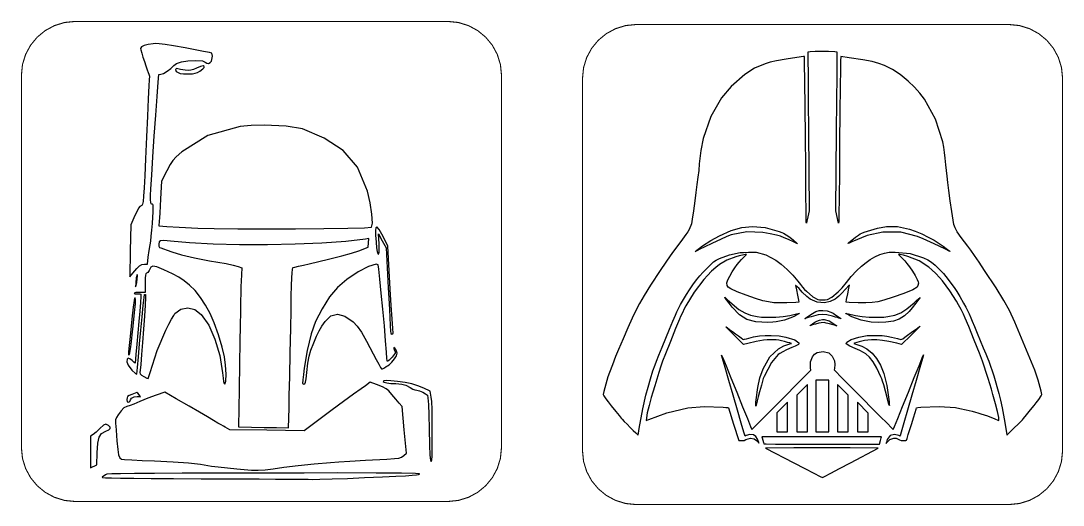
# Model space of a CAD drawing. Extents: x 0 to 7.6, y 0 to 10.9.
# Drawn here: x 0 to 7.59, y 7.33 to 10.85 of the extents above; entities that cross this region are included whole.
import ezdxf

# ---------------------------------------------------------------- set-up
doc = ezdxf.new("R2010")
doc.units = 0
doc.layers.get('0').update_dxf_attribs({"linetype": 'CONTINUOUS'})

msp = doc.modelspace()

# ---------------------------------------------------------------- linework, layer by layer
at = {"color": 1, "const_width": 0.007935}
for points in [[(0.397678, 10.8508), (3.10628, 10.8508), (3.18576, 10.8428), (3.25976, 10.8199), (3.32667, 10.7837), (3.38488, 10.7357), (3.43289, 10.6775), (3.46907, 10.6106), (3.49197, 10.5366), (3.49994, 10.457), (3.49994, 7.74843), (3.49197, 7.66894), (3.46907, 7.59494), (3.43289, 7.52806), (3.38488, 7.46983), (3.32667, 7.42182), (3.25976, 7.38564), (3.18576, 7.36274), (3.10628, 7.35476), (0.397678, 7.35476), (0.318088, 7.36274), (0.24414, 7.38564), (0.177246, 7.42182), (0.119032, 7.46983), (0.071018, 7.52806), (0.034777, 7.59494), (0.011881, 7.66894), (0.00396, 7.74843), (0.00396, 10.457), (0.011881, 10.5366), (0.034777, 10.6106), (0.071018, 10.6775), (0.119032, 10.7357), (0.177246, 10.7837), (0.24414, 10.8199), (0.318088, 10.8428), (0.397678, 10.8508)], [(4.48318, 10.8283), (7.19179, 10.8283), (7.27126, 10.8204), (7.34526, 10.7975), (7.41217, 10.7613), (7.47038, 10.7133), (7.51839, 10.6551), (7.55458, 10.5882), (7.57747, 10.5142), (7.58544, 10.4346), (7.58544, 7.72601), (7.57747, 7.64649), (7.55458, 7.57249), (7.51839, 7.50558), (7.47038, 7.44738), (7.41217, 7.39936), (7.34526, 7.36317), (7.27126, 7.34028), (7.19179, 7.33231), (4.48318, 7.33231), (4.4036, 7.34028), (4.32964, 7.36317), (4.26275, 7.39936), (4.20454, 7.44738), (4.15653, 7.50558), (4.12028, 7.57249), (4.09739, 7.64649), (4.08946, 7.72601), (4.08946, 10.4346), (4.09739, 10.5142), (4.12028, 10.5882), (4.15653, 10.6551), (4.20454, 10.7133), (4.26275, 10.7613), (4.32964, 10.7975), (4.4036, 10.8204), (4.48318, 10.8283)]]:
    msp.add_lwpolyline(points, close=True, dxfattribs=at)
at = {"color": 0}
for points in [[(0.977647, 10.6892), (0.963758, 10.6886), (0.927681, 10.6836), (0.898546, 10.6755), (0.879015, 10.6654), (0.871907, 10.6543), (0.874186, 10.6426), (0.880262, 10.6205), (0.889051, 10.5915), (0.899306, 10.5593), (0.909993, 10.5273), (0.919868, 10.499), (0.927789, 10.478), (0.932725, 10.4677), (0.936089, 10.4518), (0.935275, 10.4247), (0.932454, 10.3811), (0.927681, 10.2881), (0.921604, 10.1596), (0.914876, 10.0091), (0.907824, 9.84901), (0.902181, 9.72737), (0.897624, 9.63883), (0.893608, 9.57818), (0.889757, 9.54004), (0.885688, 9.5191), (0.880914, 9.5101), (0.875108, 9.5076), (0.867242, 9.50319), (0.857856, 9.4911), (0.846029, 9.46989), (0.830946, 9.43815), (0.800185, 9.37056), (0.796875, 9.18033), (0.793511, 8.99007), (0.816189, 9.01822), (0.843642, 9.05083), (0.86415, 9.07047), (0.881401, 9.08014), (0.899251, 9.08268), (0.923286, 9.08274), (0.927897, 9.134), (0.933811, 9.18192), (0.941624, 9.22499), (0.945692, 9.24935), (0.950032, 9.28635), (0.95421, 9.33094), (0.957628, 9.37804), (0.960503, 9.42546), (0.962511, 9.46089), (0.96365, 9.48606), (0.963813, 9.50276), (0.963053, 9.51269), (0.961262, 9.51764), (0.958442, 9.51926), (0.95459, 9.51942), (0.949599, 9.52208), (0.94656, 9.53185), (0.945096, 9.55154), (0.944769, 9.58399), (0.946994, 9.63178), (0.952962, 9.73074), (0.961535, 9.86421), (0.971625, 10.0155), (0.981988, 10.1678), (0.991644, 10.3045), (0.999349, 10.4088), (1.00407, 10.464), (1.01915, 10.4657), (1.03798, 10.4721), (1.06483, 10.488), (1.09239, 10.5085), (1.11339, 10.5288), (1.13455, 10.5439), (1.16911, 10.5552), (1.21479, 10.5624), (1.26953, 10.5649), (1.32156, 10.5628), (1.34169, 10.555), (1.35357, 10.5466), (1.36719, 10.5452), (1.37967, 10.5505), (1.38818, 10.5621), (1.39442, 10.5972), (1.38943, 10.6203), (1.3725, 10.6243), (1.3304, 10.6327), (1.26937, 10.6443), (1.19586, 10.6579), (1.11073, 10.6731), (1.04997, 10.6828), (1.0076, 10.6879), (0.977647, 10.6892)], [(5.87989, 10.6314), (5.83219, 10.6315), (5.78456, 10.6306), (5.74735, 10.6289), (5.7309, 10.6264), (5.7309, 10.5805), (5.73167, 10.4562), (5.73307, 10.2726), (5.73492, 10.0484), (5.73986, 9.47151), (5.73025, 9.42692), (5.72319, 9.39518), (5.71972, 9.3814), (5.71903, 9.38661), (5.71875, 9.40039), (5.71821, 9.46029), (5.71679, 9.59967), (5.71479, 9.79167), (5.71246, 10.0093), (5.71013, 10.2255), (5.70806, 10.4134), (5.70654, 10.5459), (5.70594, 10.5961), (5.69868, 10.5953), (5.68169, 10.5927), (5.5726, 10.5756), (5.50228, 10.5634), (5.456, 10.5532), (5.41906, 10.5422), (5.34082, 10.5092), (5.27181, 10.4635), (5.17279, 10.3768), (5.10178, 10.295), (5.02365, 10.1576), (4.9681, 9.99892), (4.95047, 9.91146), (4.94011, 9.81272), (4.93582, 9.76617), (4.93007, 9.71696), (4.9229, 9.66331), (4.91542, 9.60574), (4.90701, 9.54394), (4.89681, 9.47239), (4.88764, 9.41038), (4.88226, 9.37696), (4.86643, 9.33464), (4.85721, 9.31922), (4.8431, 9.29878), (4.81808, 9.26497), (4.77615, 9.20947), (4.75304, 9.17839), (4.72775, 9.14268), (4.69661, 9.09711), (4.65603, 9.0364), (4.58561, 8.92985), (4.53771, 8.85449), (4.50379, 8.79639), (4.47537, 8.74175), (4.45107, 8.69032), (4.41943, 8.61979), (4.38476, 8.5401), (4.35146, 8.46083), (4.33106, 8.41043), (4.30729, 8.34999), (4.28629, 8.29525), (4.27408, 8.26183), (4.25874, 8.21044), (4.24496, 8.15631), (4.23996, 8.13433), (4.24576, 8.12463), (4.2596, 8.10265), (4.27588, 8.07981), (4.29872, 8.05067), (4.33219, 8.00982), (4.35563, 7.98133), (4.37082, 7.96272), (4.3789, 7.95372), (4.3941, 7.93778), (4.41422, 7.9171), (4.43712, 7.89399), (4.45925, 7.8719), (4.47749, 7.85406), (4.4899, 7.84229), (4.49457, 7.83832), (4.49718, 7.85286), (4.50293, 7.88547), (4.52924, 8.03), (4.55106, 8.12879), (4.56668, 8.18761), (4.58442, 8.24875), (4.60215, 8.30539), (4.61774, 8.35047), (4.62765, 8.37582), (4.64589, 8.42096), (4.66965, 8.47928), (4.69629, 8.54417), (4.72293, 8.60894), (4.74696, 8.66699), (4.76563, 8.71158), (4.77615, 8.73611), (4.78646, 8.75646), (4.80404, 8.78851), (4.82519, 8.82579), (4.84636, 8.86187), (4.86783, 8.89583), (4.89328, 8.93283), (4.91932, 8.96832), (4.94276, 8.99756), (4.96474, 9.0216), (4.99653, 9.05425), (5.02393, 9.08122), (5.04438, 9.0989), (5.06358, 9.11154), (5.08703, 9.12349), (5.15886, 9.1511), (5.23676, 9.16699), (5.26303, 9.16922), (5.29719, 9.17046), (5.3304, 9.17057), (5.35368, 9.16938), (5.42481, 9.15099), (5.49631, 9.11317), (5.53629, 9.08306), (5.57921, 9.04482), (5.62076, 9.00239), (5.65685, 8.95985), (5.67686, 8.93425), (5.69249, 8.9151), (5.706, 8.89979), (5.71951, 8.88579), (5.76557, 8.84526), (5.80208, 8.82568), (5.81608, 8.82378), (5.83669, 8.82314), (5.85758, 8.82374), (5.87239, 8.82557), (5.90576, 8.84244), (5.95031, 8.88108), (5.97965, 8.91183), (6.01085, 8.95057), (6.04633, 8.99376), (6.08583, 9.03494), (6.12213, 9.06907), (6.15424, 9.09576), (6.18517, 9.11724), (6.21783, 9.13585), (6.25342, 9.1524), (6.28754, 9.16297), (6.32206, 9.16938), (6.3654, 9.17085), (6.47532, 9.16086), (6.57308, 9.13038), (6.60525, 9.1149), (6.63146, 9.09808), (6.65821, 9.07503), (6.69222, 9.04064), (6.71707, 9.01417), (6.73606, 8.99274), (6.75315, 8.97136), (6.77263, 8.94526), (6.79596, 8.9126), (6.81538, 8.88336), (6.83632, 8.84879), (6.86442, 8.80003), (6.88129, 8.76986), (6.89388, 8.74576), (6.90511, 8.72157), (6.91808, 8.69114), (6.92811, 8.66689), (6.94412, 8.62799), (6.96397, 8.57964), (6.98563, 8.52692), (7.00694, 8.47504), (7.02572, 8.4291), (7.03999, 8.39426), (7.04753, 8.37571), (7.08376, 8.27106), (7.12061, 8.14193), (7.1326, 8.09267), (7.14453, 8.03592), (7.15924, 7.95731), (7.17958, 7.84233), (7.18044, 7.83708), (7.236, 7.89258), (7.25825, 7.91499), (7.27789, 7.93494), (7.29275, 7.95031), (7.30067, 7.95888), (7.32368, 7.9866), (7.35254, 8.02169), (7.37879, 8.05382), (7.39388, 8.07264), (7.41194, 8.09804), (7.4286, 8.12414), (7.435, 8.13499), (7.42953, 8.15815), (7.40836, 8.23779), (7.38308, 8.31033), (7.23703, 8.66178), (7.19851, 8.74451), (7.15799, 8.81961), (7.10221, 8.90983), (7.01785, 9.03797), (6.97754, 9.09808), (6.94461, 9.14621), (6.91775, 9.18414), (6.89578, 9.21371), (6.84765, 9.27724), (6.81819, 9.31922), (6.80203, 9.34771), (6.79406, 9.37088), (6.78842, 9.40349), (6.77886, 9.46707), (6.76779, 9.5446), (6.75776, 9.61888), (6.75017, 9.67686), (6.74387, 9.72407), (6.73915, 9.76471), (6.73535, 9.80675), (6.73122, 9.85568), (6.72656, 9.89654), (6.72071, 9.93414), (6.713, 9.97299), (6.6594, 10.1389), (6.58046, 10.2847), (6.54622, 10.3293), (6.50726, 10.372), (6.4605, 10.4158), (6.40315, 10.4635), (6.34776, 10.5013), (6.28961, 10.5301), (6.24681, 10.5454), (6.19835, 10.5579), (6.13124, 10.5707), (6.03239, 10.5866), (5.96983, 10.5963), (5.96869, 10.5629), (5.96783, 10.5057), (5.96625, 10.3745), (5.96431, 10.1887), (5.96208, 9.96799), (5.95979, 9.74903), (5.95785, 9.56776), (5.95628, 9.44319), (5.95546, 9.3941), (5.95437, 9.38172), (5.93506, 9.47157), (5.93994, 10.0488), (5.94179, 10.2731), (5.94319, 10.4567), (5.94407, 10.5809), (5.94422, 10.6267), (5.92578, 10.6293), (5.87989, 10.6314)], [(1.32742, 10.5265), (1.30772, 10.5233), (1.27827, 10.5111), (1.25608, 10.5009), (1.23861, 10.4955), (1.22059, 10.494), (1.19683, 10.4955), (1.16352, 10.5001), (1.1429, 10.5055), (1.13292, 10.5079), (1.12706, 10.5007), (1.13167, 10.4852), (1.15972, 10.4709), (1.18392, 10.4682), (1.22342, 10.4682), (1.25033, 10.4699), (1.27018, 10.4732), (1.28689, 10.4794), (1.30447, 10.4894), (1.32471, 10.5042), (1.33474, 10.5158), (1.33534, 10.5235), (1.32742, 10.5265)], [(1.77175, 10.0952), (1.67697, 10.0931), (1.59646, 10.0854), (1.36165, 10.0194), (1.17193, 9.90072), (1.132, 9.86507), (1.10677, 9.83811), (1.08713, 9.80817), (1.06375, 9.76346), (1.02479, 9.68653), (1.01779, 9.55832), (1.01481, 9.50592), (1.01188, 9.45785), (1.00933, 9.41954), (1.0076, 9.39626), (1.00434, 9.36247), (1.06218, 9.35742), (1.15262, 9.35172), (1.28879, 9.34494), (1.40782, 9.3419), (1.58003, 9.34011), (1.78435, 9.33957), (1.99983, 9.34011), (2.20546, 9.34169), (2.38026, 9.34412), (2.50331, 9.34744), (2.5536, 9.35135), (2.55985, 9.38162), (2.55561, 9.4465), (2.54281, 9.52929), (2.52344, 9.61339), (2.45107, 9.78831), (2.34608, 9.91146), (2.20774, 10.0016), (2.04975, 10.0674), (1.93153, 10.0875), (1.77175, 10.0952)], [(2.59119, 9.35439), (2.58479, 9.34836), (2.58203, 9.32796), (2.58263, 9.29308), (2.58632, 9.24338), (2.59039, 9.20307), (2.59435, 9.17578), (2.59842, 9.16038), (2.60275, 9.15549), (2.60672, 9.15901), (2.60883, 9.17106), (2.60926, 9.1939), (2.60818, 9.22993), (2.60503, 9.30436), (2.63206, 9.25271), (2.65907, 9.20096), (2.67535, 8.91189), (2.68158, 8.79775), (2.68679, 8.70047), (2.69026, 8.63049), (2.69157, 8.59804), (2.69396, 8.57883), (2.70204, 8.57319), (2.70985, 8.58083), (2.70871, 8.61458), (2.70301, 8.68517), (2.69635, 8.78276), (2.68913, 8.90121), (2.68181, 9.03412), (2.67231, 9.21376), (2.63743, 9.2839), (2.60906, 9.33583), (2.59119, 9.35439)], [(5.32801, 9.35769), (5.41857, 9.34896), (5.52149, 9.3201), (5.54107, 9.31299), (5.55393, 9.30783), (5.57275, 9.29671), (5.59879, 9.2786), (5.62576, 9.25786), (5.64768, 9.2391), (5.65619, 9.23107), (5.63146, 9.24283), (5.59017, 9.26204), (5.55826, 9.27567), (5.53054, 9.28581), (5.50185, 9.29454), (5.45654, 9.30512), (5.4036, 9.31446), (5.28549, 9.31808), (5.17307, 9.29579), (5.14154, 9.28342), (5.09337, 9.26232), (5.03569, 9.23574), (4.97564, 9.20682), (4.94336, 9.19108), (4.9221, 9.18088), (4.91103, 9.17594), (4.90929, 9.17583), (4.93235, 9.19347), (4.96332, 9.21593), (5.02393, 9.25597), (5.08675, 9.28961), (5.17301, 9.32725), (5.24914, 9.34907), (5.32801, 9.35769)], [(6.34283, 9.35769), (6.38276, 9.35612), (6.426, 9.34874), (6.47086, 9.33767), (6.51303, 9.32286), (6.56022, 9.30294), (6.60736, 9.28022), (6.64958, 9.25694), (6.6785, 9.23828), (6.71496, 9.21337), (6.74713, 9.19043), (6.76318, 9.17768), (6.76421, 9.17546), (6.75575, 9.17942), (6.7366, 9.18881), (6.68192, 9.21544), (6.62397, 9.24274), (6.57047, 9.26719), (6.52908, 9.28521), (6.40701, 9.3164), (6.27686, 9.31526), (6.162, 9.29129), (6.04992, 9.24571), (6.03022, 9.2366), (6.02126, 9.23296), (6.02886, 9.241), (6.05035, 9.25879), (6.07667, 9.27908), (6.09879, 9.29482), (6.11171, 9.30279), (6.12397, 9.30892), (6.14008, 9.31521), (6.16461, 9.32363), (6.23768, 9.34506), (6.30306, 9.35612), (6.34283, 9.35769)], [(2.53358, 9.26932), (2.50836, 9.26551), (2.36544, 9.24886), (2.19194, 9.23617), (1.99826, 9.22771), (1.79476, 9.22347), (1.59185, 9.22358), (1.39985, 9.22819), (1.22917, 9.23736), (1.09028, 9.25119), (1.04107, 9.25586), (1.01584, 9.25369), (1.0083, 9.24447), (1.00439, 9.22976), (1.00483, 9.215), (1.01015, 9.20557), (1.01888, 9.20187), (1.03847, 9.19456), (1.06586, 9.18457), (1.09831, 9.17307), (1.17003, 9.15164), (1.26394, 9.12924), (1.37392, 9.10726), (1.49392, 9.08697), (1.54579, 9.07687), (1.58242, 9.06629), (1.60807, 9.05539), (1.604, 8.95822), (1.60254, 8.91982), (1.60112, 8.87294), (1.59972, 8.81321), (1.59819, 8.73639), (1.5964, 8.63813), (1.5944, 8.51411), (1.59201, 8.35997), (1.58919, 8.17139), (1.58512, 7.89865), (1.68013, 7.8966), (1.77262, 7.89475), (1.86176, 7.89312), (1.9484, 7.89165), (1.95258, 8.03558), (1.95481, 8.12608), (1.95785, 8.266), (1.96132, 8.43631), (1.96479, 8.61783), (1.96724, 8.74789), (1.96935, 8.84978), (1.97131, 8.92692), (1.97319, 8.98269), (1.97521, 9.0204), (1.97743, 9.04351), (1.98003, 9.05528), (1.98318, 9.05908), (1.9955, 9.06213), (2.02154, 9.06825), (2.0574, 9.07661), (2.09939, 9.08621), (2.23981, 9.11888), (2.33763, 9.14307), (2.40642, 9.16243), (2.46001, 9.18056), (2.52951, 9.20638), (2.53153, 9.23785), (2.53358, 9.26932)], [(6.39003, 9.15424), (6.41476, 9.1289), (6.43587, 9.10661), (6.4521, 9.08849), (6.47108, 9.06342), (6.49169, 9.03267), (6.51128, 9.00032), (6.52718, 8.97054), (6.53386, 8.95514), (6.53521, 8.94456), (6.53239, 8.92751), (6.52621, 8.91465), (6.49371, 8.89719), (6.42854, 8.87007), (6.35172, 8.84164), (6.28424, 8.81999), (6.23975, 8.80919), (6.19846, 8.80294), (6.15332, 8.80067), (6.09728, 8.80154), (6.03179, 8.80431), (6.00988, 8.80658), (6.01307, 8.82525), (6.02115, 8.86589), (6.02974, 8.90761), (6.03472, 8.92947), (6.02924, 8.92692), (6.00592, 8.90246), (5.97515, 8.86919), (5.95594, 8.84944), (5.94249, 8.83763), (5.9291, 8.82818), (5.89344, 8.81049), (5.85281, 8.80126), (5.79904, 8.80533), (5.74739, 8.82704), (5.72211, 8.84657), (5.68951, 8.88026), (5.66661, 8.90506), (5.65121, 8.92096), (5.64274, 8.92854), (5.64068, 8.92828), (5.64735, 8.89719), (5.65565, 8.85678), (5.66265, 8.82167), (5.66536, 8.80642), (5.64264, 8.80431), (5.57667, 8.80154), (5.52333, 8.80051), (5.48182, 8.80231), (5.4439, 8.80767), (5.40158, 8.81728), (5.34874, 8.83328), (5.28201, 8.85661), (5.21696, 8.88167), (5.16917, 8.90261), (5.14985, 8.91444), (5.14236, 8.9285), (5.13986, 8.94819), (5.14697, 8.96935), (5.16118, 8.99625), (5.17958, 9.02696), (5.19906, 9.05675), (5.21664, 9.08062), (5.23068, 9.09733), (5.24783, 9.11632), (5.26411, 9.13362), (5.27593, 9.14501), (5.28315, 9.1536), (5.27289, 9.1531), (5.25353, 9.14942), (5.22982, 9.14361), (5.20638, 9.13672), (5.1416, 9.11122), (5.08767, 9.07986), (5.06039, 9.0586), (5.02951, 9.03093), (4.99892, 9.00071), (4.97265, 8.97151), (4.90354, 8.87907), (4.84272, 8.77994), (4.83083, 8.75722), (4.81717, 8.72976), (4.80431, 8.70285), (4.79486, 8.68186), (4.76764, 8.61583), (4.72954, 8.52106), (4.69363, 8.43067), (4.67324, 8.3775), (4.66058, 8.34065), (4.64556, 8.29454), (4.62999, 8.24517), (4.61583, 8.19829), (4.60189, 8.15147), (4.59022, 8.11257), (4.57383, 8.0541), (4.56108, 8.00054), (4.55474, 7.96457), (4.5529, 7.94467), (4.55881, 7.94646), (4.57194, 7.95187), (4.70356, 8.00006), (4.85699, 8.03597), (4.97483, 8.04731), (5.11317, 8.04215), (5.13406, 8.0401), (5.14638, 8.03863), (5.15256, 8.03754), (5.18989, 7.91862), (5.22715, 7.79969), (5.24658, 7.79926), (5.266, 7.79889), (5.27968, 7.80572), (5.31233, 7.81706), (5.33925, 7.81142), (5.35721, 7.79872), (5.37044, 7.78347), (5.37354, 7.77957), (5.3731, 7.78538), (5.3699, 7.79665), (5.3649, 7.80914), (5.35215, 7.82769), (5.33567, 7.83974), (5.30838, 7.84392), (5.28097, 7.83442), (5.273, 7.83182), (5.26497, 7.85894), (5.24533, 7.92649), (5.21804, 8.02094), (5.1869, 8.12864), (5.15587, 8.23611), (5.12896, 8.32969), (5.10992, 8.39589), (5.10286, 8.42106), (5.11171, 8.3999), (5.13536, 8.34179), (5.17031, 8.25569), (5.21283, 8.15044), (5.25532, 8.04519), (5.29015, 7.95899), (5.31375, 7.90072), (5.32249, 7.87929), (5.32487, 7.88167), (5.33361, 7.89035), (5.35107, 7.90793), (5.37983, 7.93674), (5.42219, 7.97928), (5.48074, 8.03803), (5.55789, 8.1155), (5.65608, 8.21403), (5.75325, 8.31164), (5.75049, 8.32747), (5.74983, 8.37169), (5.76329, 8.40853), (5.78, 8.42768), (5.79807, 8.43989), (5.84233, 8.44721), (5.88303, 8.43658), (5.90761, 8.41379), (5.92378, 8.37983), (5.92638, 8.35161), (5.92378, 8.32269), (5.92133, 8.31261), (5.98199, 8.25163), (6.01768, 8.21565), (6.07021, 8.16276), (6.13249, 8.10004), (6.19738, 8.03467), (6.25749, 7.97424), (6.30681, 7.92481), (6.34022, 7.8915), (6.35265, 7.87944), (6.36143, 7.90115), (6.38514, 7.95964), (6.42008, 8.04611), (6.46267, 8.15153), (6.50521, 8.25694), (6.5401, 8.34315), (6.56375, 8.40136), (6.5726, 8.42258), (6.56543, 8.39729), (6.54639, 8.33083), (6.51932, 8.23682), (6.48817, 8.12901), (6.45692, 8.02106), (6.42947, 7.92654), (6.40989, 7.85915), (6.40201, 7.83257), (6.3999, 7.83106), (6.39388, 7.83447), (6.361, 7.84397), (6.3304, 7.83496), (6.30892, 7.80638), (6.30214, 7.787), (6.30219, 7.787), (6.30035, 7.77735), (6.30561, 7.78494), (6.32807, 7.80697), (6.35558, 7.81706), (6.37332, 7.81506), (6.39714, 7.80507), (6.40929, 7.79893), (6.42854, 7.79893), (6.44467, 7.79943), (6.44857, 7.80165), (6.45242, 7.81418), (6.4611, 7.84207), (6.47299, 7.87999), (6.48643, 7.92279), (6.49972, 7.96528), (6.51133, 8.00211), (6.51953, 8.02806), (6.52268, 8.03792), (6.5319, 8.03906), (6.55382, 8.04135), (6.68733, 8.04736), (6.80474, 8.03836), (6.83794, 8.03201), (6.88368, 8.02235), (6.92681, 8.01258), (6.95236, 8.00603), (6.96918, 8.00076), (6.99024, 7.99431), (7.03836, 7.97808), (7.09239, 7.95643), (7.11296, 7.94781), (7.12196, 7.94417), (7.12207, 7.95025), (7.11996, 7.96588), (7.11626, 7.98753), (7.11149, 8.01139), (7.09793, 8.0664), (7.0785, 8.1334), (7.06651, 8.1729), (7.05512, 8.21143), (7.04362, 8.24946), (7.02935, 8.29471), (7.01471, 8.33942), (7.00228, 8.37597), (6.97993, 8.43408), (6.94151, 8.53076), (6.90207, 8.62847), (6.87674, 8.68956), (6.86312, 8.71858), (6.84571, 8.75342), (6.82769, 8.7876), (6.81256, 8.81467), (6.76383, 8.89008), (6.71013, 8.96224), (6.68972, 8.98525), (6.66151, 9.01443), (6.63292, 9.04243), (6.61117, 9.06185), (6.54042, 9.10747), (6.45931, 9.13971), (6.42703, 9.148), (6.39931, 9.15315), (6.39003, 9.15424)], [(0.961262, 9.06917), (0.945421, 9.06114), (0.933649, 9.03808), (0.924371, 9.02289), (0.914822, 9.01654), (0.909831, 9.01372), (0.906847, 9.00319), (0.905382, 8.98199), (0.905003, 8.94706), (0.905003, 8.87761), (0.865289, 8.87761), (0.837185, 8.87586), (0.825575, 8.87164), (0.832303, 8.86762), (0.848525, 8.86632), (0.865614, 8.86594), (0.874457, 8.86399), (0.873807, 8.84771), (0.870714, 8.80474), (0.865776, 8.74186), (0.859538, 8.66569), (0.852539, 8.58296), (0.845269, 8.50028), (0.838433, 8.42432), (0.832465, 8.36182), (0.825629, 8.36615), (0.809625, 8.38075), (0.792969, 8.39432), (0.781467, 8.39751), (0.774794, 8.39031), (0.772678, 8.37261), (0.780219, 8.3476), (0.808757, 8.31185), (0.834526, 8.28646), (0.845378, 8.28207), (0.849067, 8.33182), (0.855632, 8.4089), (0.86415, 8.50287), (0.873481, 8.60335), (0.882813, 8.69987), (0.891004, 8.78211), (0.89719, 8.83957), (0.900336, 8.86187), (0.908365, 8.86317), (0.907824, 8.84131), (0.904568, 8.78494), (0.899306, 8.70458), (0.892794, 8.61068), (0.885688, 8.51383), (0.878851, 8.42453), (0.873047, 8.35319), (0.868924, 8.31033), (0.867567, 8.29417), (0.870008, 8.28386), (0.878526, 8.27539), (0.895508, 8.26486), (0.91721, 8.25325), (0.927408, 8.24978), (0.932129, 8.26421), (0.940972, 8.29531), (0.992025, 8.45481), (1.05675, 8.60297), (1.07823, 8.64524), (1.09771, 8.68197), (1.11306, 8.70931), (1.12207, 8.72319), (1.16569, 8.75629), (1.21549, 8.76585), (1.26666, 8.75217), (1.31418, 8.71539), (1.368, 8.63813), (1.41351, 8.53646), (1.44786, 8.41808), (1.46832, 8.29064), (1.47244, 8.25282), (1.47646, 8.22765), (1.48053, 8.21365), (1.48508, 8.20925), (1.49203, 8.23053), (1.49403, 8.28239), (1.49115, 8.34744), (1.48356, 8.40788), (1.46582, 8.47988), (1.43864, 8.56799), (1.40771, 8.65489), (1.37874, 8.72342), (1.34543, 8.78494), (1.30827, 8.84142), (1.26888, 8.89068), (1.22884, 8.93039), (1.18983, 8.96197), (1.1512, 8.98757), (1.10449, 9.01232), (1.04107, 9.04118), (0.990072, 9.06244), (0.961262, 9.06917)], [(2.58681, 9.08279), (2.53201, 9.06646), (2.45508, 9.02636), (2.37358, 8.97233), (2.30528, 8.91406), (2.24854, 8.84494), (2.19358, 8.75831), (2.14665, 8.66515), (2.11393, 8.5765), (2.08524, 8.45464), (2.06358, 8.32508), (2.05761, 8.27849), (2.0529, 8.24067), (2.05165, 8.21457), (2.06147, 8.20925), (2.06842, 8.21186), (2.07329, 8.22314), (2.07742, 8.24858), (2.08219, 8.29362), (2.08974, 8.36268), (2.09858, 8.41292), (2.11182, 8.45779), (2.13254, 8.5109), (2.15332, 8.55919), (2.17225, 8.59765), (2.19189, 8.63112), (2.21479, 8.66439), (2.2576, 8.70583), (2.30561, 8.71935), (2.35926, 8.70497), (2.41878, 8.66265), (2.44835, 8.6314), (2.4796, 8.58718), (2.51719, 8.52274), (2.56569, 8.43093), (2.58718, 8.38943), (2.60547, 8.35465), (2.61871, 8.33029), (2.62489, 8.31988), (2.63336, 8.32021), (2.64686, 8.32818), (2.66086, 8.33767), (2.67063, 8.34158), (2.68246, 8.34983), (2.70128, 8.36968), (2.72092, 8.39404), (2.73519, 8.41581), (2.7411, 8.43463), (2.73356, 8.45682), (2.72412, 8.47222), (2.71696, 8.47656), (2.71571, 8.46903), (2.7206, 8.45562), (2.72504, 8.44521), (2.7245, 8.43608), (2.71761, 8.42447), (2.70301, 8.40642), (2.68246, 8.384), (2.67074, 8.37468), (2.66678, 8.38103), (2.66521, 8.39621), (2.66276, 8.4414), (2.65614, 8.52517), (2.64669, 8.63406), (2.63569, 8.75433), (2.62435, 8.87244), (2.61399, 8.97483), (2.60585, 9.04775), (2.60129, 9.07769), (2.58681, 9.08279)], [(0.847874, 9.00874), (0.845919, 9.00618), (0.840711, 8.98307), (0.836372, 8.94661), (0.834799, 8.91704), (0.838217, 8.92393), (0.843371, 8.94997), (0.847114, 8.97732), (0.84885, 8.99914), (0.847874, 9.00874)], [(0.831814, 8.83817), (0.828396, 8.83626), (0.824815, 8.81743), (0.818739, 8.77089), (0.811089, 8.70589), (0.802897, 8.63157), (0.795139, 8.55712), (0.788792, 8.49186), (0.784831, 8.44488), (0.784289, 8.4254), (0.787272, 8.42242), (0.79031, 8.42529), (0.793457, 8.43533), (0.796929, 8.45356), (0.800944, 8.48118), (0.805664, 8.51938), (0.811307, 8.56922), (0.818088, 8.63194), (0.828342, 8.73232), (0.833822, 8.79536), (0.834853, 8.82824), (0.831814, 8.83817)], [(5.12619, 8.84179), (5.13135, 8.8374), (5.14279, 8.82682), (5.15994, 8.81125), (5.17882, 8.79465), (5.22894, 8.75407), (5.27051, 8.72797), (5.31201, 8.71197), (5.36187, 8.70182), (5.39258, 8.69835), (5.43696, 8.69694), (5.49767, 8.69749), (5.55057, 8.70128), (5.59944, 8.70893), (5.64817, 8.72071), (5.66228, 8.72444), (5.66862, 8.72558), (5.66385, 8.72179), (5.65088, 8.71403), (5.63456, 8.70514), (5.61979, 8.69786), (5.56071, 8.67643), (5.50017, 8.66233), (5.47564, 8.65972), (5.43913, 8.65864), (5.35243, 8.6626), (5.28674, 8.67979), (5.23232, 8.71446), (5.17958, 8.77072), (5.15728, 8.79878), (5.13992, 8.82135), (5.12907, 8.83637), (5.12619, 8.84179)], [(6.54839, 8.8411), (6.53911, 8.82721), (6.51708, 8.79829), (6.49089, 8.76535), (6.46907, 8.73936), (6.43403, 8.70731), (6.39464, 8.68257), (6.35417, 8.66818), (6.29715, 8.66026), (6.29715, 8.66021), (6.24175, 8.65821), (6.19075, 8.66026), (6.11908, 8.67469), (6.04981, 8.70047), (6.03515, 8.70785), (6.02089, 8.71571), (6.01025, 8.72222), (6.00662, 8.72537), (6.01297, 8.72428), (6.02718, 8.7206), (6.07667, 8.70876), (6.12538, 8.70117), (6.17763, 8.69743), (6.23796, 8.69694), (6.28261, 8.69835), (6.31288, 8.70176), (6.36399, 8.7124), (6.40711, 8.72954), (6.45096, 8.75781), (6.50433, 8.80176), (6.52203, 8.81754), (6.5364, 8.83072), (6.54482, 8.83854), (6.54839, 8.8411)], [(5.84006, 8.74653), (5.87125, 8.74376), (5.89882, 8.73367), (5.91368, 8.72521), (5.93446, 8.71208), (5.95458, 8.69857), (5.9675, 8.68892), (5.97288, 8.68414), (5.96669, 8.68664), (5.95725, 8.69026), (5.9471, 8.69362), (5.93272, 8.69775), (5.91075, 8.70361), (5.86783, 8.71436), (5.8374, 8.71756), (5.80474, 8.71294), (5.75526, 8.70019), (5.73324, 8.6939), (5.71729, 8.68869), (5.70985, 8.68608), (5.70882, 8.68668), (5.71522, 8.69174), (5.73036, 8.70253), (5.76318, 8.72444), (5.78961, 8.73796), (5.81381, 8.74474), (5.84006, 8.74653)], [(5.85032, 8.67914), (5.88628, 8.66949), (5.91151, 8.65419), (5.93582, 8.63704), (5.94043, 8.63325), (5.93197, 8.63644), (5.91396, 8.64214), (5.88872, 8.64882), (5.86415, 8.65457), (5.84825, 8.65739), (5.82661, 8.65653), (5.80957, 8.65261), (5.78635, 8.64654), (5.7646, 8.6404), (5.75179, 8.63624), (5.74403, 8.63319), (5.74875, 8.63781), (5.76346, 8.64833), (5.78103, 8.66004), (5.79476, 8.66812), (5.81472, 8.67617), (5.83632, 8.67914), (5.85032, 8.67914)], [(5.13336, 8.62722), (5.13553, 8.62597), (5.14426, 8.61979), (5.1601, 8.6084), (5.18083, 8.59343), (5.2041, 8.57644), (5.22661, 8.56011), (5.24533, 8.54671), (5.25825, 8.53771), (5.26346, 8.53435), (5.27024, 8.53592), (5.2845, 8.53971), (5.33589, 8.55285), (5.37847, 8.56071), (5.41906, 8.5644), (5.46442, 8.56478), (5.52121, 8.56158), (5.57047, 8.55197), (5.63476, 8.53103), (5.66569, 8.51069), (5.66515, 8.50206), (5.66146, 8.49849), (5.65369, 8.49392), (5.63878, 8.48682), (5.61372, 8.47547), (5.57568, 8.45817), (5.54725, 8.44428), (5.52707, 8.43317), (5.51378, 8.4241), (5.46474, 8.36589), (5.41292, 8.26594), (5.40619, 8.25), (5.40012, 8.23188), (5.39182, 8.20242), (5.37869, 8.1524), (5.36951, 8.11751), (5.36171, 8.08789), (5.35607, 8.06668), (5.3534, 8.05697), (5.35129, 8.05003), (5.35118, 8.05626), (5.35238, 8.07829), (5.35596, 8.11313), (5.36079, 8.15196), (5.36594, 8.18599), (5.38135, 8.2564), (5.40483, 8.32189), (5.45318, 8.40776), (5.51568, 8.46724), (5.55474, 8.48768), (5.59983, 8.50271), (5.61139, 8.50553), (5.59983, 8.50911), (5.58306, 8.51389), (5.56039, 8.51975), (5.53754, 8.52533), (5.52024, 8.52919), (5.49858, 8.53136), (5.46756, 8.53207), (5.43468, 8.53131), (5.40744, 8.52908), (5.35503, 8.51986), (5.29449, 8.50608), (5.26188, 8.49783), (5.19331, 8.5656), (5.16363, 8.59506), (5.14458, 8.61426), (5.13493, 8.62451), (5.13336, 8.62722)], [(6.54839, 8.63238), (6.54383, 8.6275), (6.52979, 8.61333), (6.50846, 8.59201), (6.48199, 8.56575), (6.41331, 8.49783), (6.3775, 8.50672), (6.32086, 8.51975), (6.27399, 8.528), (6.23269, 8.53201), (6.19303, 8.53233), (6.16699, 8.53071), (6.14399, 8.52681), (6.10374, 8.51714), (6.07036, 8.50765), (6.06435, 8.50553), (6.08035, 8.50125), (6.12369, 8.48633), (6.1601, 8.46647), (6.19769, 8.43554), (6.23008, 8.39649), (6.25831, 8.3476), (6.28364, 8.28722), (6.30653, 8.19878), (6.3221, 8.08111), (6.32357, 8.06142), (6.32378, 8.05279), (6.32215, 8.05567), (6.31799, 8.06993), (6.3094, 8.10172), (6.29492, 8.15717), (6.28271, 8.2035), (6.27485, 8.23167), (6.26904, 8.24924), (6.26303, 8.26378), (6.23394, 8.32471), (6.20643, 8.37181), (6.17936, 8.40668), (6.15169, 8.43099), (6.13624, 8.43978), (6.10926, 8.45329), (6.07476, 8.46957), (6.03678, 8.48665), (6.00922, 8.50222), (6.01361, 8.51574), (6.04568, 8.53342), (6.10092, 8.55122), (6.16297, 8.56272), (6.23519, 8.56478), (6.27208, 8.56321), (6.30496, 8.55946), (6.33968, 8.55268), (6.38217, 8.54183), (6.40674, 8.53569), (6.41461, 8.53592), (6.4209, 8.54036), (6.43571, 8.551), (6.45676, 8.56625), (6.48193, 8.58447), (6.507, 8.60271), (6.52789, 8.61778), (6.54237, 8.62825), (6.54839, 8.63238)], [(2.54346, 8.22336), (2.50836, 8.19814), (2.47846, 8.17637), (2.42312, 8.13579), (2.35015, 8.08214), (2.26753, 8.02126), (2.06185, 7.86974), (1.79199, 7.87358), (1.52219, 7.87744), (1.48833, 7.89611), (1.47558, 7.90321), (1.45876, 7.91276), (1.43522, 7.92626), (1.40256, 7.94515), (1.35818, 7.97086), (1.29964, 8.00489), (1.22439, 8.04861), (1.12999, 8.10346), (1.04725, 8.15153), (0.984375, 8.1301), (0.923503, 8.10721), (0.86556, 8.08214), (0.821994, 8.06287), (0.796061, 8.05382), (0.77105, 8.04785), (0.750054, 8.03586), (0.730089, 8.01563), (0.708387, 7.98486), (0.696669, 7.96544), (0.690213, 7.95068), (0.687989, 7.93728), (0.689019, 7.92199), (0.690972, 7.90369), (0.693631, 7.87375), (0.696669, 7.83637), (0.699761, 7.79568), (0.70524, 7.73296), (0.711751, 7.69368), (0.720649, 7.67231), (0.733399, 7.66319), (0.755806, 7.66108), (0.808268, 7.65788), (0.883029, 7.65408), (0.972222, 7.65007), (1.11008, 7.64333), (1.21956, 7.63547), (1.3093, 7.62576), (1.38802, 7.61339), (1.43707, 7.60656), (1.50385, 7.5995), (1.57254, 7.59304), (1.62625, 7.58751), (1.67931, 7.58301), (1.72808, 7.58242), (1.77854, 7.58589), (1.83681, 7.59358), (1.91585, 7.60444), (2.01938, 7.6166), (2.13612, 7.62885), (2.25489, 7.63992), (2.31586, 7.64469), (2.39621, 7.64979), (2.50846, 7.65588), (2.66515, 7.66374), (2.72108, 7.66694), (2.75325, 7.67079), (2.77208, 7.67763), (2.78782, 7.68946), (2.80707, 7.70606), (2.79172, 7.87657), (2.77636, 8.04715), (2.75549, 8.07161), (2.73101, 8.10037), (2.7015, 8.1351), (2.67964, 8.15967), (2.65994, 8.17567), (2.63303, 8.18918), (2.58942, 8.20611), (2.54346, 8.22336)], [(2.66135, 8.23535), (2.64387, 8.23406), (2.63867, 8.22965), (2.64529, 8.22336), (2.66411, 8.21826), (2.69336, 8.21474), (2.73128, 8.21311), (2.77393, 8.20979), (2.8024, 8.20096), (2.83469, 8.18392), (2.85531, 8.17399), (2.86942, 8.16894), (2.88217, 8.16656), (2.90235, 8.16135), (2.92589, 8.15147), (2.94732, 8.13971), (2.96104, 8.12869), (2.96442, 8.10954), (2.96761, 8.06136), (2.97049, 7.98557), (2.97308, 7.88336), (2.97586, 7.76497), (2.97874, 7.69271), (2.98221, 7.65662), (2.98697, 7.64681), (2.99149, 7.65543), (2.99425, 7.6875), (2.99561, 7.75244), (2.99599, 7.85965), (2.99544, 7.94993), (2.99392, 8.02576), (2.9916, 8.08247), (2.98856, 8.11524), (2.98113, 8.15793), (2.93397, 8.17969), (2.89074, 8.19764), (2.84711, 8.2111), (2.79921, 8.22114), (2.74317, 8.22874), (2.69353, 8.23361), (2.66135, 8.23535)], [(5.72803, 8.206), (5.6894, 8.16743), (5.65076, 8.12879), (5.65076, 7.86231), (5.72803, 7.86231), (5.72803, 8.206)], [(5.78831, 8.23926), (5.78831, 7.86231), (5.88406, 7.86231), (5.88406, 8.23926), (5.78831, 8.23926)], [(5.94586, 8.20757), (5.94586, 7.86231), (6.02463, 7.86231), (6.02463, 8.12869), (5.94586, 8.20757)], [(0.845269, 8.14785), (0.832628, 8.14307), (0.807183, 8.13351), (0.78814, 8.12586), (0.777778, 8.11925), (0.773438, 8.11094), (0.772624, 8.09831), (0.774957, 8.08094), (0.784233, 8.07813), (0.792969, 8.08404), (0.797906, 8.09506), (0.805231, 8.10796), (0.825304, 8.11654), (0.846625, 8.12007), (0.862468, 8.11882), (0.870443, 8.11774), (0.86149, 8.13178), (0.851454, 8.14372), (0.845269, 8.14785)], [(5.58268, 8.07781), (5.54417, 8.03879), (5.50553, 7.99978), (5.50553, 7.86231), (5.58279, 7.86231), (5.58268, 8.07781)], [(6.0911, 8.07781), (6.0911, 7.86231), (6.16986, 7.86231), (6.16986, 7.99903), (6.0911, 8.07781)], [(0.618056, 7.91694), (0.600694, 7.90989), (0.575032, 7.88667), (0.547364, 7.861), (0.525608, 7.84338), (0.507975, 7.83149), (0.507975, 7.60069), (0.552354, 7.62185), (0.556044, 7.71024), (0.560818, 7.77989), (0.570475, 7.82329), (0.588433, 7.84924), (0.618164, 7.86654), (0.640733, 7.87782), (0.651258, 7.88758), (0.65039, 7.89714), (0.638835, 7.90782), (0.618056, 7.91694)], [(5.83154, 7.82676), (5.66233, 7.82671), (5.52382, 7.8265), (5.43024, 7.82617), (5.39589, 7.82574), (5.39774, 7.81782), (5.40201, 7.80117), (5.40647, 7.78396), (5.40901, 7.77463), (5.42785, 7.77371), (5.49408, 7.77317), (5.62321, 7.773), (5.83094, 7.77306), (6.25217, 7.77344), (6.25965, 7.79893), (6.26492, 7.81733), (6.26714, 7.82563), (6.23275, 7.82607), (6.13917, 7.82644), (6.00065, 7.82671), (5.83154, 7.82676)], [(5.6275, 7.74451), (5.42165, 7.74414), (5.62853, 7.63639), (5.70888, 7.59461), (5.7749, 7.56039), (5.81967, 7.53737), (5.83637, 7.52897), (5.85271, 7.5376), (5.89665, 7.56082), (5.96137, 7.59506), (6.04025, 7.63672), (6.24328, 7.74414), (6.03831, 7.74451), (5.83306, 7.74468), (5.6275, 7.74451)], [(2.30806, 7.56256), (2.06207, 7.56239), (1.76421, 7.5619), (1.43511, 7.56125), (1.17437, 7.56049), (0.974283, 7.55957), (0.827149, 7.55849), (0.725369, 7.55707), (0.661296, 7.55528), (0.627279, 7.55306), (0.615614, 7.55029), (0.591797, 7.53261), (0.595215, 7.53033), (0.616428, 7.52843), (0.658963, 7.52675), (0.726183, 7.52539), (0.821669, 7.52414), (0.948785, 7.52306), (1.11106, 7.52208), (1.31196, 7.52106), (1.46104, 7.5204), (1.60314, 7.51964), (1.73486, 7.51893), (1.85303, 7.51828), (1.95415, 7.51768), (2.035, 7.51708), (2.09224, 7.51665), (2.1225, 7.51628), (2.17606, 7.51688), (2.26568, 7.51938), (2.37879, 7.52344), (2.50304, 7.52864), (2.63276, 7.53456), (2.7309, 7.53911), (2.80192, 7.54275), (2.85015, 7.54562), (2.87999, 7.54813), (2.89589, 7.55057), (2.90218, 7.55317), (2.90332, 7.55632), (2.8725, 7.55919), (2.77154, 7.56114), (2.58763, 7.56222), (2.30806, 7.56256)]]:
    msp.add_lwpolyline(points, close=True, dxfattribs=at)

doc.saveas('drawing.dxf')
